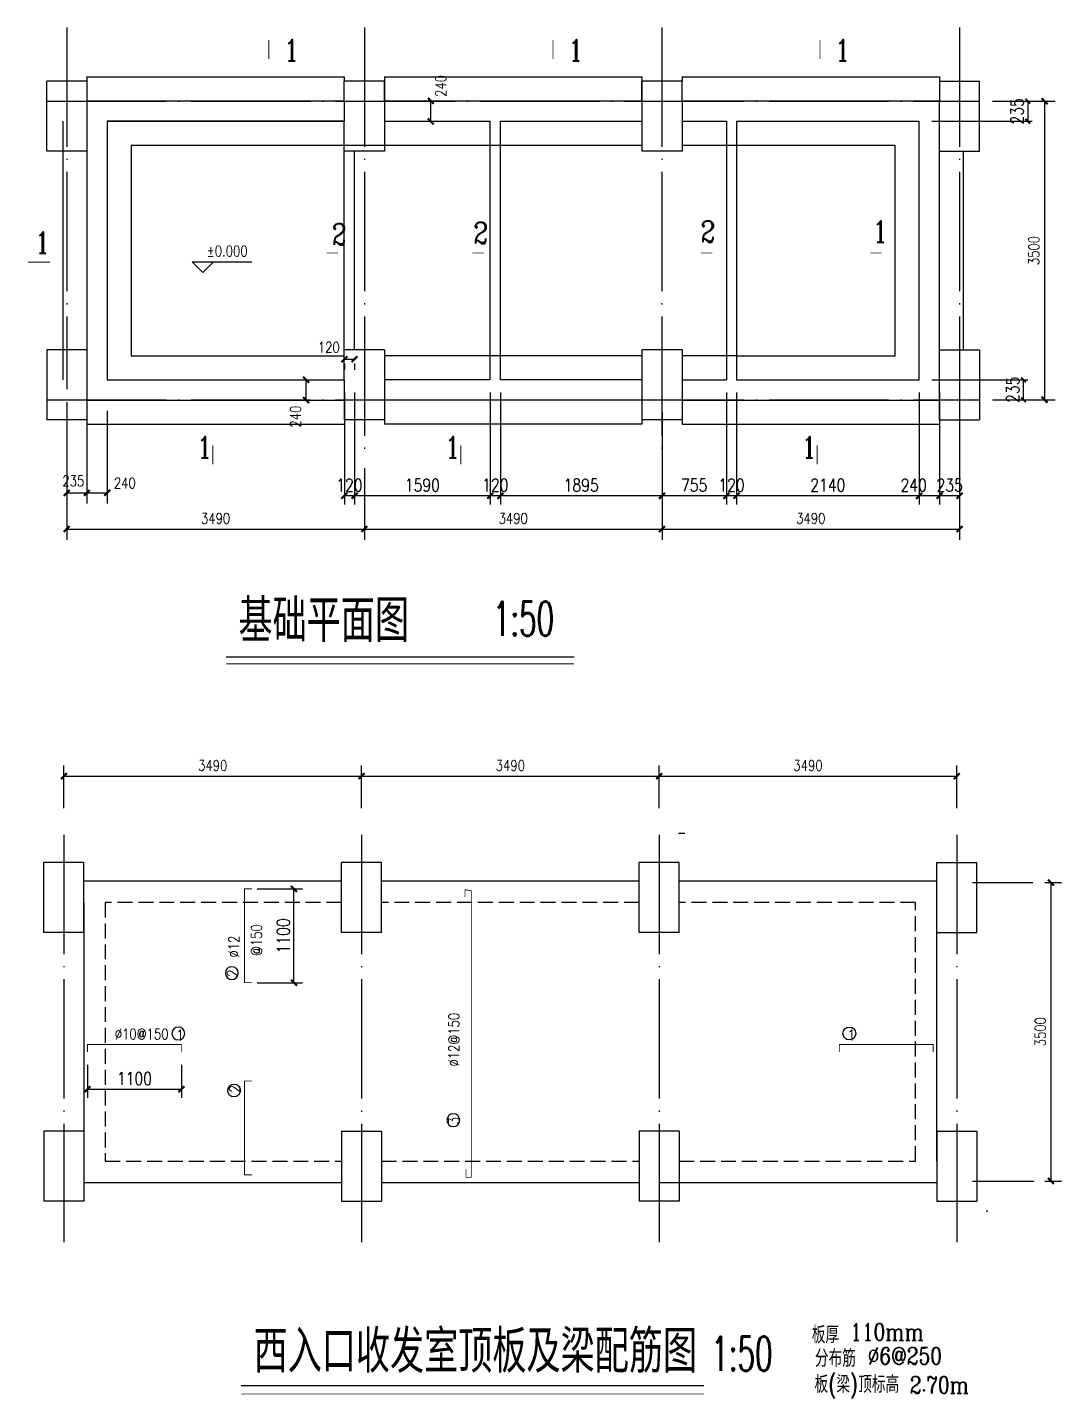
# Model space of a CAD drawing. Extents: x 782526 to 805024, y -164350 to -148270.
# Drawn here: x 782526 to 794652, y -164350 to -148270 of the extents above; entities that cross this region are included whole.
import ezdxf
from ezdxf.enums import TextEntityAlignment as Align

# ---------------------------------------------------------------- set-up
doc = ezdxf.new("R2010")
doc.units = 0
doc.header["$LTSCALE"] = 700
doc.header["$MEASUREMENT"] = 0
doc.linetypes.add('DASH', pattern=[0.35, 0.25, -0.1])
doc.linetypes.add('DOTE', pattern=[2.42, 2, -0.2, 0.02, -0.2])
doc.layers.get('0').update_dxf_attribs({"color": 150, "linetype": 'CONTINUOUS'})
for name, color, linetype in [('1', 7, 'DASH'), ('DIM', 3, 'CONTINUOUS'), ('DOTE', 1, 'DOTE'), ('PO', 4, 'CONTINUOUS'), ('PUB_DIM', 3, 'CONTINUOUS'), ('WALL', 4, 'CONTINUOUS')]:
    doc.layers.add(name, color=color, linetype=linetype)
doc.styles.add('_HZTXT1', font='complex.shx', dxfattribs={"width": 0.8, "bigfont": 'hztxt.shx'})
doc.styles.add('_ROMANS', font='ROMANS.shx', dxfattribs={"width": 0.6})
doc.styles.add('DIM_FONT', font='SIMPLEX', dxfattribs={"width": 0.8})
doc.dimstyles.new('DIMB50', dxfattribs={"dimscale": 0.5, "dimtxt": 250, "dimasz": 1, "dimexe": 250, "dimexo": 300, "dimgap": 125, "dimtad": 1, "dimdec": 0, "dimlfac": 0.5, "dimzin": 0, "dimtxsty": 'DIM_FONT', "dimblk": '_DIMX', "dimblk1": 'ARCHTICK', "dimblk2": 'ARCHTICK', "dimcen": 9, "dimdle": 48, "dimse2": 1, "dimclrd": 256, "dimclrt": 7, "dimazin": 3, "dimtfac": 1, "dimtdec": 0, "dimtix": 1, "dimtmove": 0, "dimatfit": 3, "dimtolj": 1, "dimtzin": 0})
doc.dimstyles.new('DIMN50', dxfattribs={"dimscale": 0.5, "dimtxt": 250, "dimasz": 1, "dimexe": 250, "dimexo": 300, "dimgap": 125, "dimtad": 1, "dimdec": 0, "dimzin": 0, "dimtxsty": 'DIM_FONT', "dimblk": '_DIMX', "dimblk1": '_DIMX', "dimblk2": '_DIMX', "dimsah": 1, "dimcen": 9, "dimdle": 48, "dimclrd": 256, "dimclrt": 7, "dimazin": 3, "dimtfac": 1, "dimtdec": 0, "dimtix": 1, "dimtmove": 0, "dimatfit": 3, "dimtolj": 1, "dimtzin": 0})
doc.dimstyles.new('NORMAL', dxfattribs={"dimtxt": 250, "dimasz": 1, "dimexe": 250, "dimexo": 300, "dimgap": 125, "dimtad": 1, "dimdec": 0, "dimzin": 0, "dimtxsty": 'DIM_FONT', "dimblk": '_DIMX', "dimblk1": '_DIMX', "dimblk2": '_DIMX', "dimsah": 1, "dimcen": 9, "dimdle": 48, "dimclrd": 256, "dimclrt": 7, "dimazin": 3, "dimtfac": 1, "dimtdec": 0, "dimtix": 1, "dimtmove": 0, "dimatfit": 3, "dimtolj": 1, "dimtzin": 0})

# ---------------------------------------------------------------- blocks, each defined once
blk = doc.blocks.new('_DIMX')
blk.add_lwpolyline([(-70, -70, 50, 50, 0), (70, 70, 50, 50, 0)], format="xyseb")
blk = doc.blocks.new('*D9')
at = {"color": 0, "linetype": 'BYBLOCK'}
for p, q in [((837359, -156876), (837557, -156876)), ((837359, -160376), (837557, -160376))]:
    blk.add_line(p, q, dxfattribs=at)
at = {"linetype": 'BYBLOCK'}
blk.add_line((837432, -156877), (837432, -160375), dxfattribs=at)
at = {"linetype": 'BYBLOCK', "xscale": 0.5, "yscale": 0.5, "zscale": 0.5}
for p, rotation in [((837432, -156876), 90), ((837432, -160376), 270)]:
    blk.add_blockref('_DIMX', p, dxfattribs=dict(at, rotation=rotation))
at = {"color": 7, "linetype": 'BYBLOCK', "insert": (837307, -158626), "char_height": 125, "attachment_point": 5, "rotation": 90, "style": 'DIM_FONT'}
blk.add_mtext('\\A1;3500', dxfattribs=at)
blk = doc.blocks.new('*D6')
at = {"color": 0, "linetype": 'BYBLOCK'}
for p, q in [((832703, -164775), (832703, -164275)), ((836192, -164775), (836192, -164275))]:
    blk.add_line(p, q, dxfattribs=at)
at = {"linetype": 'BYBLOCK'}
blk.add_line((832703, -164400), (836192, -164400), dxfattribs=at)
at = {"linetype": 'BYBLOCK', "xscale": 0.5, "yscale": 0.5, "zscale": 0.5, "rotation": 180}
blk.add_blockref('_DIMX', (832703, -164400), dxfattribs=at)
at = {"linetype": 'BYBLOCK', "xscale": 0.5, "yscale": 0.5, "zscale": 0.5}
blk.add_blockref('_DIMX', (836192, -164400), dxfattribs=at)
at = {"color": 7, "linetype": 'BYBLOCK', "insert": (834448, -164275), "char_height": 125, "attachment_point": 5, "style": 'DIM_FONT'}
blk.add_mtext('\\A1;3490', dxfattribs=at)
blk = doc.blocks.new('*D7')
at = {"color": 0, "linetype": 'BYBLOCK'}
for p, q in [((829213, -164775), (829213, -164275)), ((832703, -164775), (832703, -164275))]:
    blk.add_line(p, q, dxfattribs=at)
at = {"linetype": 'BYBLOCK'}
blk.add_line((829213, -164400), (832702, -164400), dxfattribs=at)
at = {"linetype": 'BYBLOCK', "xscale": 0.5, "yscale": 0.5, "zscale": 0.5, "rotation": 180}
blk.add_blockref('_DIMX', (829213, -164400), dxfattribs=at)
at = {"linetype": 'BYBLOCK', "xscale": 0.5, "yscale": 0.5, "zscale": 0.5}
blk.add_blockref('_DIMX', (832703, -164400), dxfattribs=at)
at = {"color": 7, "linetype": 'BYBLOCK', "insert": (830958, -164275), "char_height": 125, "attachment_point": 5, "style": 'DIM_FONT'}
blk.add_mtext('\\A1;3490', dxfattribs=at)
blk = doc.blocks.new('*D8')
at = {"color": 0, "linetype": 'BYBLOCK'}
for p, q in [((825723, -164775), (825723, -164275)), ((829213, -164775), (829213, -164275))]:
    blk.add_line(p, q, dxfattribs=at)
at = {"linetype": 'BYBLOCK'}
blk.add_line((825723, -164400), (829212, -164400), dxfattribs=at)
at = {"linetype": 'BYBLOCK', "xscale": 0.5, "yscale": 0.5, "zscale": 0.5, "rotation": 180}
blk.add_blockref('_DIMX', (825723, -164400), dxfattribs=at)
at = {"linetype": 'BYBLOCK', "xscale": 0.5, "yscale": 0.5, "zscale": 0.5}
blk.add_blockref('_DIMX', (829213, -164400), dxfattribs=at)
at = {"color": 7, "linetype": 'BYBLOCK', "insert": (827468, -164275), "char_height": 125, "attachment_point": 5, "style": 'DIM_FONT'}
blk.add_mtext('\\A1;3490', dxfattribs=at)
blk = doc.blocks.new('*D15')
at = {"color": 0, "linetype": 'BYBLOCK'}
for p, q in [((836843, -166712), (837313, -166712)), ((836843, -170211), (837313, -170211))]:
    blk.add_line(p, q, dxfattribs=at)
at = {"linetype": 'BYBLOCK'}
blk.add_line((837188, -166712), (837188, -170211), dxfattribs=at)
at = {"linetype": 'BYBLOCK', "xscale": 0.5, "yscale": 0.5, "zscale": 0.5}
for p, rotation in [((837188, -166712), 90), ((837188, -170211), 270)]:
    blk.add_blockref('_DIMX', p, dxfattribs=dict(at, rotation=rotation))
at = {"color": 7, "linetype": 'BYBLOCK', "insert": (837063, -168462), "char_height": 125, "attachment_point": 5, "rotation": 90, "style": 'DIM_FONT'}
blk.add_mtext('\\A1;3500', dxfattribs=at)
blk = doc.blocks.new('*D14')
at = {"color": 0, "linetype": 'BYBLOCK'}
for p, q in [((829842, -166707), (829867, -166707)), ((829842, -166947), (829867, -166947))]:
    blk.add_line(p, q, dxfattribs=at)
at = {"linetype": 'BYBLOCK'}
blk.add_line((829992, -166947), (829992, -166708), dxfattribs=at)
at = {"linetype": 'BYBLOCK', "xscale": 0.5, "yscale": 0.5, "zscale": 0.5}
for p, rotation in [((829992, -166707), 90), ((829992, -166947), 270)]:
    blk.add_blockref('_DIMX', p, dxfattribs=dict(at, rotation=rotation))
at = {"color": 7, "linetype": 'BYBLOCK', "insert": (830109, -166533), "char_height": 125, "attachment_point": 5, "rotation": 90, "style": 'DIM_FONT'}
blk.add_mtext('\\A1;240', dxfattribs=at)
blk = doc.blocks.new('*D10')
at = {"color": 0, "linetype": 'BYBLOCK'}
for p, q in [((828530, -174836), (828530, -175676)), ((832020, -174836), (832020, -175676))]:
    blk.add_line(p, q, dxfattribs=at)
at = {"linetype": 'BYBLOCK'}
blk.add_line((828530, -175551), (832019, -175551), dxfattribs=at)
at = {"linetype": 'BYBLOCK', "xscale": 0.5, "yscale": 0.5, "zscale": 0.5, "rotation": 180}
blk.add_blockref('_DIMX', (828530, -175551), dxfattribs=at)
at = {"linetype": 'BYBLOCK', "xscale": 0.5, "yscale": 0.5, "zscale": 0.5}
blk.add_blockref('_DIMX', (832020, -175551), dxfattribs=at)
at = {"color": 7, "linetype": 'BYBLOCK', "insert": (830275, -175426), "char_height": 125, "attachment_point": 5, "style": 'DIM_FONT'}
blk.add_mtext('\\A1;3490', dxfattribs=at)
blk = doc.blocks.new('*D11')
at = {"color": 0, "linetype": 'BYBLOCK'}
for p, q in [((825040, -174062), (825040, -175676)), ((828530, -174836), (828530, -175676))]:
    blk.add_line(p, q, dxfattribs=at)
at = {"linetype": 'BYBLOCK'}
blk.add_line((825041, -175551), (828529, -175551), dxfattribs=at)
at = {"linetype": 'BYBLOCK', "xscale": 0.5, "yscale": 0.5, "zscale": 0.5, "rotation": 180}
blk.add_blockref('_DIMX', (825040, -175551), dxfattribs=at)
at = {"linetype": 'BYBLOCK', "xscale": 0.5, "yscale": 0.5, "zscale": 0.5}
blk.add_blockref('_DIMX', (828530, -175551), dxfattribs=at)
at = {"color": 7, "linetype": 'BYBLOCK', "insert": (826785, -175426), "char_height": 125, "attachment_point": 5, "style": 'DIM_FONT'}
blk.add_mtext('\\A1;3490', dxfattribs=at)
blk = doc.blocks.new('*D18')
at = {"color": 0, "linetype": 'BYBLOCK'}
for p, q in [((782987, -152768), (782987, -153853)), ((783222, -152768), (783222, -153853))]:
    blk.add_line(p, q, dxfattribs=at)
at = {"linetype": 'BYBLOCK'}
blk.add_line((782987, -153728), (783222, -153728), dxfattribs=at)
at = {"linetype": 'BYBLOCK', "xscale": 0.5, "yscale": 0.5, "zscale": 0.5, "rotation": 180}
blk.add_blockref('_DIMX', (782987, -153728), dxfattribs=at)
at = {"linetype": 'BYBLOCK', "xscale": 0.5, "yscale": 0.5, "zscale": 0.5}
blk.add_blockref('_DIMX', (783222, -153728), dxfattribs=at)
at = {"color": 7, "linetype": 'BYBLOCK', "insert": (783063, -153588), "char_height": 125, "attachment_point": 5, "style": 'DIM_FONT'}
blk.add_mtext('\\A1;235', dxfattribs=at)
blk = doc.blocks.new('*D17')
at = {"color": 0, "linetype": 'BYBLOCK'}
for p, q in [((783222, -152768), (783222, -153853)), ((783462, -152768), (783462, -153853))]:
    blk.add_line(p, q, dxfattribs=at)
at = {"linetype": 'BYBLOCK'}
blk.add_line((783223, -153728), (783462, -153728), dxfattribs=at)
at = {"linetype": 'BYBLOCK', "xscale": 0.5, "yscale": 0.5, "zscale": 0.5, "rotation": 180}
blk.add_blockref('_DIMX', (783222, -153728), dxfattribs=at)
at = {"linetype": 'BYBLOCK', "xscale": 0.5, "yscale": 0.5, "zscale": 0.5}
blk.add_blockref('_DIMX', (783462, -153728), dxfattribs=at)
at = {"color": 7, "linetype": 'BYBLOCK', "insert": (783668, -153613), "char_height": 125, "attachment_point": 5, "style": 'DIM_FONT'}
blk.add_mtext('\\A1;240', dxfattribs=at)
blk = doc.blocks.new('*D16')
at = {"linetype": 'BYBLOCK'}
blk.add_line((828529, -170217), (828529, -169978), dxfattribs=at)
at = {"color": 0, "linetype": 'BYBLOCK'}
blk.add_line((828379, -170217), (828404, -170217), dxfattribs=at)
at = {"linetype": 'BYBLOCK', "xscale": 0.5, "yscale": 0.5, "zscale": 0.5}
for p, rotation in [((828529, -169977), 90), ((828529, -170217), 270)]:
    blk.add_blockref('_DIMX', p, dxfattribs=dict(at, rotation=rotation))
at = {"color": 7, "linetype": 'BYBLOCK', "insert": (828406, -170410), "char_height": 125, "attachment_point": 5, "rotation": 90, "style": 'DIM_FONT'}
blk.add_mtext('\\A1;240', dxfattribs=at)
blk = doc.blocks.new('*D13')
at = {"linetype": 'BYBLOCK'}
for p, q in [((828977, -169737), (828977, -169737)), ((828978, -169737), (829098, -169737)), ((828978, -169737), (829098, -169737)), ((829098, -169737), (829099, -169737))]:
    blk.add_line(p, q, dxfattribs=at)
at = {"color": 0, "linetype": 'BYBLOCK'}
for p, q in [((828978, -169786), (828978, -169862)), ((829098, -169786), (829098, -169862))]:
    blk.add_line(p, q, dxfattribs=at)
at = {"linetype": 'BYBLOCK', "xscale": 0.5, "yscale": 0.5, "zscale": 0.5}
blk.add_blockref('_DIMX', (828978, -169737), dxfattribs=at)
at = {"linetype": 'BYBLOCK', "xscale": 0.5, "yscale": 0.5, "zscale": 0.5, "rotation": 180}
blk.add_blockref('_DIMX', (829098, -169737), dxfattribs=at)
at = {"color": 7, "linetype": 'BYBLOCK', "insert": (828796, -169597), "char_height": 125, "attachment_point": 5, "style": 'DIM_FONT'}
blk.add_mtext('\\A1;120', dxfattribs=at)
blk = doc.blocks.new('*D12')
at = {"color": 0, "linetype": 'BYBLOCK'}
for p, q in [((832020, -174836), (832020, -175676)), ((835509, -174836), (835509, -175676))]:
    blk.add_line(p, q, dxfattribs=at)
at = {"linetype": 'BYBLOCK'}
blk.add_line((832020, -175551), (835509, -175551), dxfattribs=at)
at = {"linetype": 'BYBLOCK', "xscale": 0.5, "yscale": 0.5, "zscale": 0.5, "rotation": 180}
blk.add_blockref('_DIMX', (832020, -175551), dxfattribs=at)
at = {"linetype": 'BYBLOCK', "xscale": 0.5, "yscale": 0.5, "zscale": 0.5}
blk.add_blockref('_DIMX', (835509, -175551), dxfattribs=at)
at = {"color": 7, "linetype": 'BYBLOCK', "insert": (833765, -175426), "char_height": 125, "attachment_point": 5, "style": 'DIM_FONT'}
blk.add_mtext('\\A1;3490', dxfattribs=at)
blk = doc.blocks.new('*D19')
at = {"color": 0, "linetype": 'BYBLOCK'}
for p, q in [((809562, -160667), (810093, -160667)), ((809562, -161767), (810093, -161767))]:
    blk.add_line(p, q, dxfattribs=at)
at = {"linetype": 'BYBLOCK'}
blk.add_line((809993, -161766), (809993, -160667), dxfattribs=at)
at = {"linetype": 'BYBLOCK', "xscale": 0.5, "yscale": 0.5, "zscale": 0.5}
for p, rotation in [((809993, -160667), 90), ((809993, -161767), 270)]:
    blk.add_blockref('_DIMX', p, dxfattribs=dict(at, rotation=rotation))
at = {"color": 7, "linetype": 'BYBLOCK', "insert": (809868, -161217), "char_height": 150, "attachment_point": 5, "rotation": 90, "style": 'DIM_FONT'}
blk.add_mtext('\\A1;1100', dxfattribs=at)
blk = doc.blocks.new('*D20')
at = {"color": 0, "linetype": 'BYBLOCK'}
for p, q in [((807322, -162731), (807322, -163116)), ((808422, -162731), (808422, -163116))]:
    blk.add_line(p, q, dxfattribs=at)
at = {"linetype": 'BYBLOCK'}
blk.add_line((807323, -163016), (808422, -163016), dxfattribs=at)
at = {"linetype": 'BYBLOCK', "xscale": 0.5, "yscale": 0.5, "zscale": 0.5, "rotation": 180}
blk.add_blockref('_DIMX', (807322, -163016), dxfattribs=at)
at = {"linetype": 'BYBLOCK', "xscale": 0.5, "yscale": 0.5, "zscale": 0.5}
blk.add_blockref('_DIMX', (808422, -163016), dxfattribs=at)
at = {"color": 7, "linetype": 'BYBLOCK', "insert": (807872, -162891), "char_height": 150, "attachment_point": 5, "style": 'DIM_FONT'}
blk.add_mtext('\\A1;1100', dxfattribs=at)
blk = doc.blocks.new('*D21')
at = {"color": 0, "linetype": 'BYBLOCK'}
for p, q in [((835274, -173950), (835274, -175261)), ((835509, -174185), (835509, -175261))]:
    blk.add_line(p, q, dxfattribs=at)
at = {"linetype": 'BYBLOCK'}
for p, q in [((835274, -175161), (835273, -175161)), ((835509, -175161), (835274, -175161)), ((835510, -175161), (835510, -175161))]:
    blk.add_line(p, q, dxfattribs=at)
at = {"linetype": 'BYBLOCK', "xscale": 0.5, "yscale": 0.5, "zscale": 0.5}
blk.add_blockref('_DIMX', (835274, -175161), dxfattribs=at)
at = {"linetype": 'BYBLOCK', "xscale": 0.5, "yscale": 0.5, "zscale": 0.5, "rotation": 180}
blk.add_blockref('_DIMX', (835509, -175161), dxfattribs=at)
at = {"color": 7, "linetype": 'BYBLOCK', "insert": (835392, -175036), "char_height": 150, "attachment_point": 5, "style": 'DIM_FONT'}
blk.add_mtext('\\A1;235', dxfattribs=at)
blk = doc.blocks.new('*D22')
at = {"color": 0, "linetype": 'BYBLOCK'}
blk.add_line((835034, -173950), (835034, -175261), dxfattribs=at)
at = {"linetype": 'BYBLOCK'}
blk.add_line((835509, -175161), (835035, -175161), dxfattribs=at)
at = {"linetype": 'BYBLOCK', "xscale": 0.5, "yscale": 0.5, "zscale": 0.5, "rotation": 180}
blk.add_blockref('_DIMX', (835034, -175161), dxfattribs=at)
at = {"linetype": 'BYBLOCK', "xscale": 0.5, "yscale": 0.5, "zscale": 0.5}
blk.add_blockref('_DIMX', (835509, -175161), dxfattribs=at)
at = {"color": 7, "linetype": 'BYBLOCK', "insert": (834971, -175036), "char_height": 150, "attachment_point": 5, "style": 'DIM_FONT'}
blk.add_mtext('\\A1;240', dxfattribs=at)
blk = doc.blocks.new('*D23')
at = {"color": 0, "linetype": 'BYBLOCK'}
blk.add_line((832895, -173950), (832895, -175261), dxfattribs=at)
at = {"linetype": 'BYBLOCK'}
blk.add_line((835034, -175161), (832895, -175161), dxfattribs=at)
at = {"linetype": 'BYBLOCK', "xscale": 0.5, "yscale": 0.5, "zscale": 0.5, "rotation": 180}
blk.add_blockref('_DIMX', (832895, -175161), dxfattribs=at)
at = {"linetype": 'BYBLOCK', "xscale": 0.5, "yscale": 0.5, "zscale": 0.5}
blk.add_blockref('_DIMX', (835034, -175161), dxfattribs=at)
at = {"color": 7, "linetype": 'BYBLOCK', "insert": (833964, -175036), "char_height": 150, "attachment_point": 5, "style": 'DIM_FONT'}
blk.add_mtext('\\A1;2140', dxfattribs=at)
blk = doc.blocks.new('*D24')
at = {"color": 0, "linetype": 'BYBLOCK'}
blk.add_line((832775, -173950), (832775, -175261), dxfattribs=at)
at = {"linetype": 'BYBLOCK'}
for p, q in [((832774, -175161), (832774, -175161)), ((832895, -175161), (832775, -175161)), ((832895, -175161), (832896, -175161))]:
    blk.add_line(p, q, dxfattribs=at)
at = {"linetype": 'BYBLOCK', "xscale": 0.5, "yscale": 0.5, "zscale": 0.5}
blk.add_blockref('_DIMX', (832775, -175161), dxfattribs=at)
at = {"linetype": 'BYBLOCK', "xscale": 0.5, "yscale": 0.5, "zscale": 0.5, "rotation": 180}
blk.add_blockref('_DIMX', (832895, -175161), dxfattribs=at)
at = {"color": 7, "linetype": 'BYBLOCK', "insert": (832835, -175036), "char_height": 150, "attachment_point": 5, "style": 'DIM_FONT'}
blk.add_mtext('\\A1;120', dxfattribs=at)
blk = doc.blocks.new('*D25')
at = {"color": 0, "linetype": 'BYBLOCK'}
blk.add_line((832020, -174185), (832020, -175261), dxfattribs=at)
at = {"linetype": 'BYBLOCK'}
blk.add_line((832774, -175161), (832020, -175161), dxfattribs=at)
at = {"linetype": 'BYBLOCK', "xscale": 0.5, "yscale": 0.5, "zscale": 0.5, "rotation": 180}
blk.add_blockref('_DIMX', (832020, -175161), dxfattribs=at)
at = {"linetype": 'BYBLOCK', "xscale": 0.5, "yscale": 0.5, "zscale": 0.5}
blk.add_blockref('_DIMX', (832775, -175161), dxfattribs=at)
at = {"color": 7, "linetype": 'BYBLOCK', "insert": (832397, -175036), "char_height": 150, "attachment_point": 5, "style": 'DIM_FONT'}
blk.add_mtext('\\A1;755', dxfattribs=at)
blk = doc.blocks.new('*D26')
at = {"color": 0, "linetype": 'BYBLOCK'}
blk.add_line((830125, -173950), (830125, -175261), dxfattribs=at)
at = {"linetype": 'BYBLOCK'}
blk.add_line((832019, -175161), (830126, -175161), dxfattribs=at)
at = {"linetype": 'BYBLOCK', "xscale": 0.5, "yscale": 0.5, "zscale": 0.5, "rotation": 180}
blk.add_blockref('_DIMX', (830125, -175161), dxfattribs=at)
at = {"linetype": 'BYBLOCK', "xscale": 0.5, "yscale": 0.5, "zscale": 0.5}
blk.add_blockref('_DIMX', (832020, -175161), dxfattribs=at)
at = {"color": 7, "linetype": 'BYBLOCK', "insert": (831072, -175036), "char_height": 150, "attachment_point": 5, "style": 'DIM_FONT'}
blk.add_mtext('\\A1;1895', dxfattribs=at)
blk = doc.blocks.new('*D27')
at = {"color": 0, "linetype": 'BYBLOCK'}
blk.add_line((830005, -173950), (830005, -175261), dxfattribs=at)
at = {"linetype": 'BYBLOCK'}
for p, q in [((830005, -175161), (830004, -175161)), ((830125, -175161), (830005, -175161)), ((830126, -175161), (830126, -175161))]:
    blk.add_line(p, q, dxfattribs=at)
at = {"linetype": 'BYBLOCK', "xscale": 0.5, "yscale": 0.5, "zscale": 0.5}
blk.add_blockref('_DIMX', (830005, -175161), dxfattribs=at)
at = {"linetype": 'BYBLOCK', "xscale": 0.5, "yscale": 0.5, "zscale": 0.5, "rotation": 180}
blk.add_blockref('_DIMX', (830125, -175161), dxfattribs=at)
at = {"color": 7, "linetype": 'BYBLOCK', "insert": (830065, -175036), "char_height": 150, "attachment_point": 5, "style": 'DIM_FONT'}
blk.add_mtext('\\A1;120', dxfattribs=at)
blk = doc.blocks.new('*D28')
at = {"color": 0, "linetype": 'BYBLOCK'}
blk.add_line((828415, -173950), (828415, -175261), dxfattribs=at)
at = {"linetype": 'BYBLOCK'}
blk.add_line((830005, -175161), (828415, -175161), dxfattribs=at)
at = {"linetype": 'BYBLOCK', "xscale": 0.5, "yscale": 0.5, "zscale": 0.5, "rotation": 180}
blk.add_blockref('_DIMX', (828415, -175161), dxfattribs=at)
at = {"linetype": 'BYBLOCK', "xscale": 0.5, "yscale": 0.5, "zscale": 0.5}
blk.add_blockref('_DIMX', (830005, -175161), dxfattribs=at)
at = {"color": 7, "linetype": 'BYBLOCK', "insert": (829210, -175036), "char_height": 150, "attachment_point": 5, "style": 'DIM_FONT'}
blk.add_mtext('\\A1;1590', dxfattribs=at)
blk = doc.blocks.new('*D29')
at = {"color": 0, "linetype": 'BYBLOCK'}
blk.add_line((828295, -173950), (828295, -175261), dxfattribs=at)
at = {"linetype": 'BYBLOCK'}
for p, q in [((828294, -175161), (828294, -175161)), ((828415, -175161), (828295, -175161)), ((828415, -175161), (828416, -175161))]:
    blk.add_line(p, q, dxfattribs=at)
at = {"linetype": 'BYBLOCK', "xscale": 0.5, "yscale": 0.5, "zscale": 0.5}
blk.add_blockref('_DIMX', (828295, -175161), dxfattribs=at)
at = {"linetype": 'BYBLOCK', "xscale": 0.5, "yscale": 0.5, "zscale": 0.5, "rotation": 180}
blk.add_blockref('_DIMX', (828415, -175161), dxfattribs=at)
at = {"color": 7, "linetype": 'BYBLOCK', "insert": (828355, -175036), "char_height": 150, "attachment_point": 5, "style": 'DIM_FONT'}
blk.add_mtext('\\A1;120', dxfattribs=at)
blk = doc.blocks.new('*D39')
at = {"color": 0, "linetype": 'BYBLOCK'}
for p, q in [((835895, -170534), (836359, -170534)), ((835184, -170769), (836359, -170769))]:
    blk.add_line(p, q, dxfattribs=at)
at = {"linetype": 'BYBLOCK'}
for p, q in [((836309, -170534), (836309, -170533)), ((836309, -170534), (836309, -170769)), ((836309, -170770), (836309, -170770))]:
    blk.add_line(p, q, dxfattribs=at)
at = {"linetype": 'BYBLOCK', "xscale": 0.4, "yscale": 0.4, "zscale": 0.4}
for p, rotation in [((836309, -170534), 270), ((836309, -170769), 90)]:
    blk.add_blockref('_DIMX', p, dxfattribs=dict(at, rotation=rotation))
at = {"color": 7, "linetype": 'BYBLOCK', "insert": (836184, -170652), "char_height": 150, "attachment_point": 5, "rotation": 90, "style": 'DIM_FONT'}
blk.add_mtext('\\A1;235', dxfattribs=at)
blk = doc.blocks.new('*D40')
at = {"color": 0, "linetype": 'BYBLOCK'}
for p, q in [((835184, -173800), (836309, -173800)), ((835895, -174035), (836309, -174035))]:
    blk.add_line(p, q, dxfattribs=at)
at = {"linetype": 'BYBLOCK'}
for p, q in [((836259, -173799), (836259, -173799)), ((836259, -174035), (836259, -173800)), ((836259, -174035), (836259, -174036))]:
    blk.add_line(p, q, dxfattribs=at)
at = {"linetype": 'BYBLOCK', "xscale": 0.4, "yscale": 0.4, "zscale": 0.4}
for p, rotation in [((836259, -173800), 270), ((836259, -174035), 90)]:
    blk.add_blockref('_DIMX', p, dxfattribs=dict(at, rotation=rotation))
at = {"color": 7, "linetype": 'BYBLOCK', "insert": (836134, -173917), "char_height": 150, "attachment_point": 5, "rotation": 90, "style": 'DIM_FONT'}
blk.add_mtext('\\A1;235', dxfattribs=at)

msp = doc.modelspace()

# ---------------------------------------------------------------- linework, layer by layer
for p, q in [((782751.7, -149721.6), (782751.7, -148901.6)), ((783222.1, -148901.6), (782751.7, -148901.6)), ((783222.1, -148901.6), (783222.1, -152401.9)), ((786712, -148901.6), (786241.5, -148901.6)), ((786241.5, -149131.6), (786241.5, -148901.6)), ((786712, -149131.6), (786712, -148901.6)), ((786712, -148901.6), (786712, -149719.8)), ((789731.3, -149131.6), (789731.3, -148901.6)), ((790201.8, -148901.6), (789731.3, -148901.6)), ((789731.3, -148901.6), (789731.3, -149721.6)), ((790201.8, -149131.6), (790201.8, -148901.6)), ((793221.1, -148901.6), (793691.6, -148901.6)), ((793221.1, -148901.6), (793221.1, -149131.6)), ((793691.6, -149721.6), (793691.6, -148901.6)), ((783222.1, -149131.6), (786241.5, -149131.6)), ((786241.5, -149131.6), (786241.5, -149371.6)), ((786712, -149131.6), (787472, -149131.6)), ((787472, -149131.6), (789731.3, -149131.6)), ((790201.8, -149131.6), (793221.1, -149131.6)), ((790201.8, -149131.6), (790201.8, -149721.6)), ((793221.1, -152871.9), (793221.1, -149131.6)), ((783462.1, -149371.6), (786241.5, -149371.6)), ((786241.5, -149371.6), (783462.1, -149371.6)), ((783462.1, -149371.6), (783462.1, -152401.9)), ((786241.5, -152401.9), (786241.5, -149371.6)), ((786712, -149371.6), (787952, -149371.6)), ((787952, -152401.9), (787952, -149371.6)), ((788072, -152401.9), (788072, -149371.6)), ((788072, -149371.6), (789731.3, -149371.6)), ((790201.8, -149371.6), (790721.5, -149371.6)), ((790721.5, -149371.6), (790721.5, -152401.9)), ((790841.5, -149371.6), (792981.1, -149371.6)), ((790841.5, -149371.6), (790841.5, -152401.9)), ((792981.1, -152401.9), (792981.1, -149371.6)), ((783222.1, -149721.6), (782751.7, -149721.6)), ((786712, -149719.8), (786241.5, -149719.8)), ((786361.5, -152051.9), (786361.5, -149719.8)), ((790201.8, -149721.6), (789731.3, -149721.6)), ((793221.1, -149721.6), (793691.6, -149721.6)), ((782751.7, -152051.9), (782751.7, -152871.9)), ((783222.1, -152051.9), (782751.7, -152051.9)), ((786712, -152051.9), (786241.5, -152051.9)), ((786712, -152051.9), (786712, -152871.9)), ((790201.8, -152051.9), (789731.3, -152051.9)), ((789731.3, -152051.9), (789731.3, -152871.9)), ((790201.8, -152051.9), (790201.8, -152871.9)), ((793221.1, -152051.9), (793691.6, -152051.9)), ((793691.6, -152051.9), (793691.6, -152871.9)), ((783222.1, -152401.9), (783222.1, -152641.9)), ((783462.1, -152401.9), (786241.5, -152401.9)), ((786241.5, -152401.9), (786241.5, -152871.9)), ((787952, -152401.9), (786712, -152401.9)), ((789731.3, -152401.9), (788072, -152401.9)), ((790201.8, -152401.9), (790721.5, -152401.9)), ((790841.5, -152401.9), (792981.1, -152401.9)), ((783222.1, -152637.2), (783222.1, -152871.9)), ((783222.1, -152641.9), (786241.5, -152641.9)), ((789731.3, -152641.9), (786712, -152641.9)), ((790201.8, -152641.9), (793221.1, -152641.9)), ((783222.1, -152871.9), (782751.7, -152871.9)), ((786712, -152871.9), (786241.5, -152871.9)), ((790201.8, -152871.9), (789731.3, -152871.9)), ((793221.1, -152871.9), (793691.6, -152871.9)), ((782718.6, -158883.5), (782718.6, -158063.5)), ((783189.1, -158063.5), (782718.6, -158063.5)), ((783189.1, -158883.5), (783189.1, -158063.5)), ((786208.4, -158883.5), (786208.4, -158063.5)), ((786678.9, -158063.5), (786208.4, -158063.5)), ((786678.9, -158883.5), (786678.9, -158063.5)), ((789698.2, -158883.5), (789698.2, -158063.5)), ((790168.7, -158063.5), (789698.2, -158063.5)), ((790168.7, -158883.5), (790168.7, -158063.5)), ((793188.1, -158883.5), (793188.1, -158063.5)), ((793188.1, -158063.5), (793658.5, -158063.5)), ((793658.5, -158883.5), (793658.5, -158063.5)), ((783189.1, -158883.5), (782718.6, -158883.5)), ((786678.9, -158883.5), (786208.4, -158883.5)), ((790168.7, -158883.5), (789698.2, -158883.5)), ((793188.1, -158883.5), (793658.5, -158883.5)), ((782718.6, -161213.9), (782718.6, -162033.9)), ((783189.1, -161213.9), (782718.6, -161213.9)), ((783189.1, -161213.9), (783189.1, -162033.9)), ((786208.4, -161213.9), (786678.9, -161213.9)), ((786208.4, -161213.9), (786208.4, -162033.9)), ((786678.9, -161213.9), (786678.9, -162033.9)), ((789698.2, -161213.9), (789698.2, -162033.9)), ((790168.7, -161213.9), (789698.2, -161213.9)), ((790168.7, -161213.9), (790168.7, -162033.9)), ((793188.1, -161213.9), (793188.1, -162033.9)), ((793188.1, -161213.9), (793658.5, -161213.9)), ((793658.5, -161213.9), (793658.5, -162033.9)), ((783189.1, -162033.9), (782718.6, -162033.9)), ((786208.4, -162033.9), (786678.9, -162033.9)), ((790168.7, -162033.9), (789698.2, -162033.9)), ((793188.1, -162033.9), (793658.5, -162033.9)), ((793773.7, -162158.9), (793773.7, -162149)), ((793783.5, -162149), (793773.7, -162149))]:
    msp.add_line(p, q)
at = {"layer": '1'}
for p, q in [((783439.1, -158533.5), (783439.1, -161563.9)), ((786208.4, -158533.5), (783439.1, -158533.5)), ((789698.2, -158533.5), (786678.9, -158533.5)), ((792938.1, -158533.5), (790168.7, -158533.5)), ((792938.1, -161563.9), (792938.1, -158533.5)), ((783439.1, -161563.9), (786208.4, -161563.9)), ((786678.9, -161563.9), (789698.2, -161563.9)), ((790168.7, -161563.9), (792938.1, -161563.9))]:
    msp.add_line(p, q, dxfattribs=at)
at = {"layer": 'DIM'}
for p, q in [((786241.5, -148851.6), (786241.5, -148901.6)), ((786712, -148851.6), (786712, -148901.6)), ((789731.3, -148851.6), (789731.3, -148901.6)), ((790201.8, -148851.6), (790201.8, -148901.6)), ((793221.1, -148851.6), (793221.1, -148901.6))]:
    msp.add_line(p, q, dxfattribs=at)
at = {"layer": 'DOTE'}
for p, q in [((782986.9, -148270.5), (782986.9, -152514.2)), ((786476.7, -148270.5), (786476.7, -153287.9)), ((789966.5, -148270.5), (789966.5, -153287.9)), ((793456.4, -148270.5), (793456.4, -153287.9)), ((782751.7, -149136.3), (793691.6, -149136.3)), ((782751.7, -152637.2), (793691.6, -152637.2)), ((782953.8, -157737.9), (782953.8, -162515.3)), ((786443.6, -157737.9), (786443.6, -162515.3)), ((789933.5, -157737.9), (789933.5, -162515.3)), ((793423.3, -157737.9), (793423.3, -162515.3)), ((793608.4, -158298.3), (794316.9, -158298.3)), ((793608.4, -161799.1), (794332.5, -161799.1))]:
    msp.add_line(p, q, dxfattribs=at)
at = {"layer": 'PO'}
for p, q in [((786241.5, -149371.6), (786241.5, -149369.8)), ((786712, -149371.6), (786712, -149369.8)), ((786241.5, -152641.9), (786241.5, -152871.9)), ((786712, -152641.9), (786712, -152921.9)), ((789731.3, -152641.9), (789731.3, -152921.9)), ((790201.8, -152641.9), (790201.8, -152921.9))]:
    msp.add_line(p, q, dxfattribs=at)
at = {"layer": 'PUB_DIM'}
for p, q in [((784456.7, -151017.7), (784706.7, -151017.7)), ((784581.7, -151142.7), (784456.7, -151017.7)), ((784581.7, -151017.7), (785155.5, -151017.7)), ((784706.7, -151017.7), (784581.7, -151142.7)), ((790162, -157720.1), (790233.8, -157720.1))]:
    msp.add_line(p, q, dxfattribs=at)
at = {"layer": 'PUB_DIM', "const_width": 10}
for points in [[(785357.2, -148416.7), (785357.2, -148639.3)], [(788688.9, -148416.7), (788688.9, -148639.3)], [(791818.7, -148416.7), (791818.7, -148639.3)], [(786034.4, -150915.5), (786168, -150915.5)], [(787744.2, -150915.5), (787877.8, -150915.5)], [(790424, -150915.5), (790557.6, -150915.5)], [(792410.1, -150915.5), (792543.8, -150915.5)], [(782530.9, -151022.3), (782789.3, -151022.3)], [(784699.6, -153170.5), (784699.6, -153393)], [(787607.2, -153170.5), (787607.2, -153393)], [(791787, -153170.5), (791787, -153393)]]:
    msp.add_lwpolyline(points, dxfattribs=at)
at = {"layer": 'WALL'}
for p, q in [((783219.5, -148851.6), (786241.5, -148851.6)), ((783222.1, -148851.6), (783222.1, -149131.6)), ((786712, -148851.6), (789731.3, -148851.6)), ((790201.8, -148851.6), (793221.1, -148851.6)), ((782942.1, -149371.6), (782942.1, -152401.9)), ((783742.1, -149651.6), (786361.5, -149651.6)), ((783742.1, -149651.6), (783742.1, -152121.9)), ((786361.5, -149651.6), (787952, -149651.6)), ((787952, -149651.6), (789731.3, -149651.6)), ((790201.8, -149651.6), (790841.5, -149651.6)), ((790841.5, -149651.6), (792701.1, -149651.6)), ((792701.1, -152121.9), (792701.1, -149651.6)), ((793501.1, -152051.9), (793501.1, -149721.6)), ((783742.1, -152121.9), (786241.5, -152121.9)), ((788072, -152121.9), (786712, -152121.9)), ((789731.3, -152121.9), (788072, -152121.9)), ((790841.5, -152121.9), (790201.8, -152121.9)), ((790841.5, -152121.9), (792701.1, -152121.9)), ((783222.1, -152921.9), (786236.6, -152921.9)), ((789732, -152921.9), (786712, -152921.9)), ((790201.8, -152921.9), (793221.1, -152921.9)), ((784856.7, -155651.1), (788936.2, -155651.1)), ((786208.4, -158283.5), (783189.1, -158283.5)), ((789698.2, -158283.5), (786678.9, -158283.5)), ((793188.1, -158283.5), (790168.7, -158283.5)), ((783189.1, -158533.5), (783189.1, -161563.9)), ((793188.1, -161563.9), (793188.1, -158533.5)), ((783189.1, -161813.9), (786208.4, -161813.9)), ((786678.9, -161813.9), (789698.2, -161813.9)), ((789933.5, -161813.9), (793188.1, -161813.9)), ((785033.4, -164197.9), (790459.2, -164197.9))]:
    msp.add_line(p, q, dxfattribs=at)
at = {"layer": 'WALL', "const_width": 10}
for points in [[(784856.7, -155732.9), (788936.2, -155732.9)], [(785160.3, -158372.6), (785070.3, -158372.6), (785070.3, -159472.6), (785160.3, -159472.6)], [(787657.5, -158466.6), (787657.5, -158383), (787730.7, -158393.5), (787730.7, -161755.2), (787668, -161755.2), (787668, -161661.3)], [(783230.7, -160287.3), (783230.7, -160197.3), (784330.7, -160197.3), (784330.7, -160287.3)], [(793146.4, -160287.3), (793146.4, -160197.3), (792046.4, -160197.3), (792046.4, -160287.3)], [(785160.3, -161724.8), (785070.3, -161724.8), (785070.3, -160624.8), (785160.3, -160624.8)], [(785033.4, -164296.5), (790459.2, -164296.5)]]:
    msp.add_lwpolyline(points, dxfattribs=at)
at = {"layer": 'WALL'}
for points in [[(784847.8, -159360.5, 1), (784997.8, -159360.5, 1)], [(784220.7, -160068.3, 1), (784370.7, -160068.3, 1)], [(792238.1, -160068.3, -1), (792088.1, -160068.3, -1)], [(784874.4, -160736.9, -1), (785024.4, -160736.9, -1)], [(787444.6, -161084.7, 1), (787594.6, -161084.7, 1)]]:
    msp.add_lwpolyline(points, format="xyb", close=True, dxfattribs=at)

# ---------------------------------------------------------------- texts
at = {"layer": 'DIM'}
for s, height, style, width, p in [('基础平面图', 500, '_HZTXT1', 0.8, (785000.7, -155477.3)), ('1:50', 400, '_ROMANS', 0.6, (787982.1, -155404.3)), ('西入口收发室顶板及梁配筋图', 500, '_HZTXT1', 0.8, (785177.4, -164046.5)), ('板厚', 200, '_HZTXT1', 0.8, (791723.8, -163701.2)), ('110mm', 200, '_HZTXT1', 0.8, (792173.3, -163667.4)), ('1:50', 400, '_ROMANS', 0.6, (790543.4, -164022.4)), ('分布筋', 200, '_HZTXT1', 0.8, (791759.9, -163978)), ('%%c6@250', 200, '_HZTXT1', 0.8, (792378.8, -163948.8)), ('板(梁)顶标高', 200, '_HZTXT1', 0.8, (791755.6, -164282.9)), ('2.70m', 200, '_HZTXT1', 0.8, (792873.4, -164289.4))]:
    msp.add_text(s, height=height, dxfattribs=dict(at, style=style, width=width)).set_placement(p)
at = {"layer": 'PUB_DIM', "style": '_HZTXT1', "width": 0.8}
for s, p in [('1', (785536.4, -148663.3)), ('1', (788868.1, -148663.3)), ('1', (791997.9, -148663.3)), ('2', (786095.4, -150819.9)), ('2', (787755.9, -150803.5)), ('2', (790419.2, -150787.1)), ('1', (792438.2, -150787.1)), ('1', (782614.3, -150918.5)), ('1', (784517.1, -153318.4)), ('1', (787424.7, -153318.4)), ('1', (791604.5, -153318.4))]:
    msp.add_text(s, height=250, dxfattribs=at).set_placement(p)
at = {"layer": 'PUB_DIM', "style": 'DIM_FONT', "width": 0.8}
msp.add_text('%%p0.000', height=125, dxfattribs=at).set_placement((784868.6, -150892.7), align=Align.MIDDLE)
at = {"layer": 'WALL', "style": '_HZTXT1', "width": 0.8}
for s, p in [('@150', (785275.2, -159159.8)), ('%%c12', (785010, -159178.6)), ('2', (784991.8, -159404.1)), ('%%c12@150', (787588.6, -160456.5)), ('2', (785018.4, -160760)), ('3', (787588.6, -161133))]:
    msp.add_text(s, height=125, rotation=90, dxfattribs=at).set_placement(p)
for s, p in [('%%c10@150', (783550.4, -160137)), ('1', (784272.2, -160151.3)), ('1', (792143.8, -160151.3))]:
    msp.add_text(s, height=125, dxfattribs=at).set_placement(p)

# ---------------------------------------------------------------- dimensions: what is measured, and where the dimension line sits
at = {"layer": 'DIM'}
for base, p1, p2, angle, dimstyle, picture, middle in [((787256.4, -149131.7), (787256.4, -149371.7), (787256.4, -149131.7), 90, 'DIMN50', '*D14', (787372.5, -148957.3)), ((786361.5, -152161.7), (786241.5, -152060.7), (786361.5, -152060.7), 0, 'DIMN50', '*D13', (786059.6, -152021.6)), ((785793.3, -152401.9), (785793.3, -152641.9), (785793.3, -152401.9), 90, 'DIMB50', '*D16', (785670.2, -152834.6))]:
    dim = msp.add_linear_dim(base=base, p1=p1, p2=p2, angle=angle, dimstyle=dimstyle, override={"dimlfac": 1, "dimblk1": '_DIMX', "dimblk2": '_DIMX', "dimsah": 1}, dxfattribs=at)
    dim.commit()
    dim.dimension.update_dxf_attribs({"geometry": picture, "text_midpoint": middle, "dimtype": 161, "insert": (-42736.1, 17575.3)})
for base, p1, p2, picture, middle, set_off in [((794451.6, -152636.2), (793957.3, -149136.3), (793957.3, -152636.2), '*D15', (794326.6, -150886.3), (-42736.1, 17575.3)), ((794527, -161798.1), (794303.9, -158298.3), (794303.9, -161798.1), '*D9', (794537.6, -160048.2), (-42904.7, -1422.2))]:
    dim = msp.add_linear_dim(base=base, p1=p1, p2=p2, angle=90, dimstyle='DIMN50', dxfattribs=at)
    dim.commit()
    dim.dimension.update_dxf_attribs({"geometry": picture, "text_midpoint": middle, "insert": set_off})
for base, p1, p2, picture, middle in [((786476.7, -154153.1), (782986.9, -152514.2), (786476.7, -153287.9), '*D11', (784731.8, -154028.1)), ((789966.5, -154153.1), (786476.7, -153287.9), (789966.5, -153287.9), '*D10', (788221.6, -154028.1)), ((793456.4, -154153.1), (789966.5, -153287.9), (793456.4, -153287.9), '*D12', (791711.5, -154028.1))]:
    dim = msp.add_linear_dim(base=base, p1=p1, p2=p2, dimstyle='DIMN50', override={"dimlfac": 1, "dimblk1": '_DIMX', "dimblk2": '_DIMX', "dimsah": 1}, dxfattribs=at)
    dim.commit()
    dim.dimension.update_dxf_attribs({"geometry": picture, "text_midpoint": middle, "insert": (-42053.1, 21397.9)})
for base, p1, p2, picture, middle in [((783222.1, -153728.2), (782986.9, -152618.1), (783222.1, -152618.1), '*D18', (783062.8, -153587.6)), ((783462.1, -153728.2), (783222.1, -152618.1), (783462.1, -152618.1), '*D17', (783667.7, -153613.4))]:
    dim = msp.add_linear_dim(base=base, p1=p1, p2=p2, dimstyle='DIMN50', override={"dimlfac": 1, "dimblk1": '_DIMX', "dimblk2": '_DIMX', "dimsah": 1}, dxfattribs=at)
    dim.commit()
    dim.dimension.update_dxf_attribs({"geometry": picture, "text_midpoint": middle, "dimtype": 160})
for base, p1, p2, picture, middle in [((786443.6, -157051), (782953.8, -157576.3), (786443.6, -157576.3), '*D8', (784698.7, -156620.4)), ((789933.5, -157051), (786443.6, -157576.3), (789933.5, -157576.3), '*D7', (788188.6, -156620.4)), ((793423.3, -157051), (789933.5, -157576.3), (793423.3, -157576.3), '*D6', (791678.4, -156620.4))]:
    dim = msp.add_linear_dim(base=base, p1=p1, p2=p2, angle=180, dimstyle='DIMN50', override={"dimlfac": 1, "dimblk1": '_DIMX', "dimblk2": '_DIMX', "dimsah": 1}, dxfattribs=at)
    dim.commit()
    dim.dimension.update_dxf_attribs({"geometry": picture, "text_midpoint": middle, "insert": (-42769.1, 7349.2)})
at = {"layer": 'PUB_DIM'}
for base, p1, p2, override, picture, middle, set_off in [((794255.5, -149371.6), (793691.6, -149136.3), (792981.1, -149371.6), {"dimtxt": 150, "dimasz": 0.4, "dimexe": 50, "dimexo": 150, "dimgap": 50}, '*D39', (794130.5, -149254), (-42053.1, 21397.9)), ((794206.2, -152401.9), (793691.6, -152637.2), (792981.1, -152401.9), {"dimtxt": 150, "dimasz": 0.4, "dimexe": 50, "dimexo": 150, "dimgap": 50}, '*D40', (794081.2, -152519.5), (-42053.1, 21397.9)), ((785651.6, -158372.6), (785070.3, -159472.6), (785070.3, -158372.6), {"dimtxt": 150, "dimasz": 0.5, "dimexe": 100, "dimexo": 150, "dimgap": 50}, '*D19', (785526.6, -158922.6), (-24341.3, 2294.1))]:
    dim = msp.add_linear_dim(base=base, p1=p1, p2=p2, angle=90, dimstyle='NORMAL', override=override, dxfattribs=at)
    dim.commit()
    dim.dimension.update_dxf_attribs({"geometry": picture, "text_midpoint": middle, "insert": set_off})
for base, p1, p2, override, picture, middle, set_off in [((786241.5, -153763), (786361.5, -152401.9), (786241.5, -152401.9), {"dimtxt": 150, "dimasz": 0.5, "dimexe": 100, "dimexo": 150, "dimgap": 50, "dimse1": 1}, '*D29', (786301.5, -153638), (-42053.1, 21397.9)), ((787952, -153763), (788072, -152401.9), (787952, -152401.9), {"dimtxt": 150, "dimasz": 0.5, "dimexe": 100, "dimexo": 150, "dimgap": 50, "dimse1": 1}, '*D27', (788012, -153638), (-42053.1, 21397.9)), ((788071.9512, -153762.9536), (789966.547, -152637.1623), (788071.9512, -152401.9154), {"dimtxt": 150, "dimasz": 0.5, "dimexe": 100, "dimexo": 150, "dimgap": 50, "dimse1": 1}, '*D26', (789019.2491, -153637.9536), (-42053.0974, 21397.8551)), ((789966.5, -153763), (790721.5, -152401.9), (789966.5, -152637.2), {"dimtxt": 150, "dimasz": 0.5, "dimexe": 100, "dimexo": 150, "dimgap": 50, "dimse1": 1}, '*D25', (790344, -153638), (-42053.1, 21397.9)), ((790721.5, -153763), (790841.5, -152401.9), (790721.5, -152401.9), {"dimtxt": 150, "dimasz": 0.5, "dimexe": 100, "dimexo": 150, "dimgap": 50, "dimse1": 1}, '*D24', (790781.5, -153638), (-42053.1, 21397.9)), ((790841.5, -153763), (792981.1, -152401.9), (790841.5, -152401.9), {"dimtxt": 150, "dimasz": 0.5, "dimexe": 100, "dimexo": 150, "dimgap": 50, "dimse1": 1}, '*D23', (791911.3, -153638), (-42053.1, 21397.9)), ((793221.1, -153763), (793456.4, -152637.2), (793221.1, -152401.9), {"dimtxt": 150, "dimasz": 0.5, "dimexe": 100, "dimexo": 150, "dimgap": 50}, '*D21', (793338.8, -153638), (-42053.1, 21397.9)), ((784330.7, -160721.6), (783230.7, -160287.3), (784330.7, -160287.3), {"dimtxt": 150, "dimasz": 0.5, "dimexe": 100, "dimexo": 150, "dimgap": 50}, '*D20', (783780.7, -160596.6), (-24091.3, 2294.1))]:
    dim = msp.add_linear_dim(base=base, p1=p1, p2=p2, dimstyle='NORMAL', override=override, dxfattribs=at)
    dim.commit()
    dim.dimension.update_dxf_attribs({"geometry": picture, "text_midpoint": middle, "insert": set_off})
dim = msp.add_linear_dim(base=(786361.5, -153763), p1=(787952, -152401.9), p2=(786361.5, -152401.9), text='1590', dimstyle='NORMAL', override={"dimtxt": 150, "dimasz": 0.5, "dimexe": 100, "dimexo": 150, "dimgap": 50, "dimse1": 1}, dxfattribs=at)
dim.commit()
dim.dimension.update_dxf_attribs({"geometry": '*D28', "text_midpoint": (787156.7, -153638), "insert": (-42053.1, 21397.9)})
dim = msp.add_linear_dim(base=(792981.1, -153763), p1=(793456.4, -152637.2), p2=(792981.1, -152401.9), text='240', dimstyle='NORMAL', override={"dimtxt": 150, "dimasz": 0.5, "dimexe": 100, "dimexo": 150, "dimgap": 50, "dimse1": 1}, dxfattribs=at)
dim.commit()
dim.dimension.update_dxf_attribs({"geometry": '*D22', "text_midpoint": (792918.2, -153638), "dimtype": 160, "insert": (-42053.1, 21397.9)})

doc.saveas('drawing.dxf')
